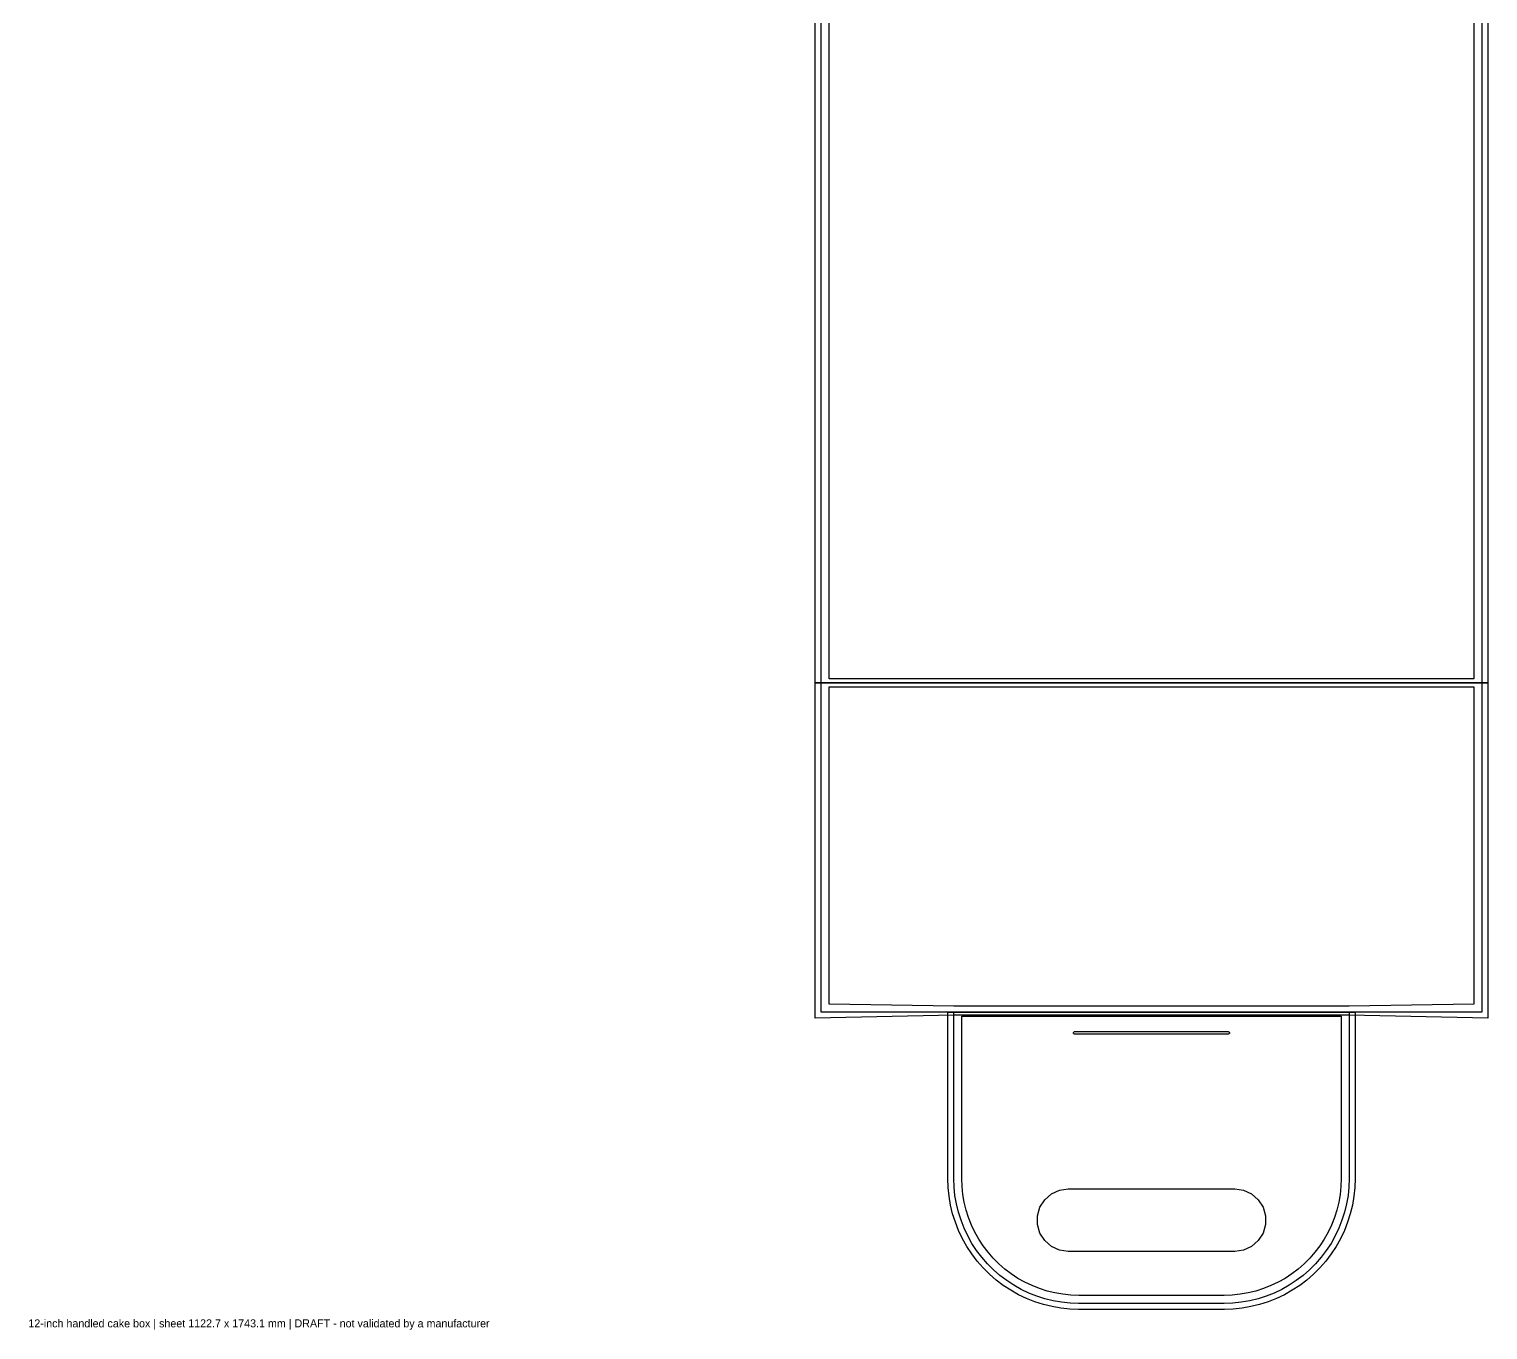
# Model space of a CAD drawing. Header units: millimetres. Extents: x -3 to 1126, y -13 to 1746.
# Drawn here: x 0 to 729, y -13 to 637 of the extents above; entities that cross this region are included whole.
import ezdxf

# ---------------------------------------------------------------- set-up
doc = ezdxf.new("R2010")
doc.units = ezdxf.units.MM
for name, color, linetype in [('BLEED', 5, 'Continuous'), ('CREASE', 4, 'Continuous'), ('CUT', 6, 'Continuous'), ('INFO', 8, 'Continuous'), ('SAFE', 94, 'Continuous')]:
    doc.layers.add(name, color=color, linetype=linetype)

msp = doc.modelspace()

# ---------------------------------------------------------------- linework, layer by layer
at = {"layer": 'BLEED'}
for points in [[(393.24, 706.44), (729.44, 706.44), (729.44, 310.2), (393.24, 310.2)], [(393.24, 310.2), (729.44, 310.2), (729.44, 142.6), (660.14, 144.1), (462.54, 144.1), (393.24, 142.6)], [(459.54, 145.6), (663.14, 145.6), (663.14, 62.35), (662.99, 57.94), (662.53, 53.49), (661.77, 49.09), (660.72, 44.75), (659.37, 40.5), (657.73, 36.34), (655.81, 32.31), (653.62, 28.42), (651.17, 24.68), (648.47, 21.13), (645.54, 17.76), (642.38, 14.6), (639.01, 11.67), (635.46, 8.97), (631.72, 6.52), (627.83, 4.33), (623.8, 2.41), (619.64, 0.77), (615.39, -0.58), (611.05, -1.63), (606.65, -2.39), (602.2, -2.85), (597.79, -3), (524.89, -3), (520.48, -2.85), (516.03, -2.39), (511.63, -1.63), (507.29, -0.58), (503.04, 0.77), (498.88, 2.41), (494.85, 4.33), (490.96, 6.52), (487.22, 8.97), (483.67, 11.67), (480.3, 14.6), (477.14, 17.76), (474.21, 21.13), (471.51, 24.68), (469.06, 28.42), (466.87, 32.31), (464.95, 36.34), (463.31, 40.5), (461.96, 44.75), (460.91, 49.09), (460.15, 53.49), (459.69, 57.94), (459.54, 62.35)]]:
    msp.add_lwpolyline(points, close=True, dxfattribs=at)
at = {"layer": 'CREASE'}
for p, q in [((726.44, 310.2), (396.24, 310.2)), ((660.14, 145.6), (462.54, 145.6))]:
    msp.add_line(p, q, dxfattribs=at)
at = {"layer": 'CUT'}
for points in [[(396.24, 310.2), (396.24, 706.44)], [(726.44, 706.44), (726.44, 310.2)], [(462.54, 145.6), (396.24, 145.6), (396.24, 310.2)], [(726.44, 310.2), (726.44, 145.6), (660.14, 145.6)], [(660.14, 145.6), (660.14, 62.4), (659.99, 58.14), (659.56, 53.9), (658.83, 49.7), (657.83, 45.56), (656.54, 41.5), (654.97, 37.54), (653.14, 33.69), (651.06, 29.98), (648.72, 26.42), (646.14, 23.02), (643.34, 19.81), (640.33, 16.8), (637.12, 14), (633.72, 11.42), (630.16, 9.08), (626.45, 7), (622.6, 5.17), (618.64, 3.6), (614.58, 2.31), (610.44, 1.31), (606.24, 0.58), (602, 0.15), (597.74, 0), (524.94, 0), (520.68, 0.15), (516.44, 0.58), (512.24, 1.31), (508.1, 2.31), (504.04, 3.6), (500.08, 5.17), (496.23, 7), (492.52, 9.08), (488.96, 11.42), (485.56, 14), (482.35, 16.8), (479.34, 19.81), (476.54, 23.02), (473.96, 26.42), (471.62, 29.98), (469.54, 33.69), (467.71, 37.54), (466.14, 41.5), (464.85, 45.56), (463.85, 49.7), (463.12, 53.9), (462.69, 58.14), (462.54, 62.4), (462.54, 145.6)]]:
    msp.add_lwpolyline(points, dxfattribs=at)
for points in [[(522.94, 135.8), (599.74, 135.8), (599.91, 135.78), (600.06, 135.7), (600.19, 135.59), (600.29, 135.45), (600.33, 135.29), (600.33, 135.11), (600.29, 134.95), (600.19, 134.81), (600.06, 134.7), (599.91, 134.62), (599.74, 134.6), (522.94, 134.6), (522.77, 134.62), (522.62, 134.7), (522.49, 134.81), (522.39, 134.95), (522.35, 135.11), (522.35, 135.29), (522.39, 135.45), (522.49, 135.59), (522.62, 135.7), (522.77, 135.78)], [(519.74, 57.2), (602.94, 57.2), (607.34, 56.57), (611.37, 54.72), (614.73, 51.82), (617.13, 48.08), (618.38, 43.82), (618.38, 39.38), (617.13, 35.12), (614.73, 31.38), (611.37, 28.48), (607.34, 26.63), (602.94, 26), (519.74, 26), (515.34, 26.63), (511.31, 28.48), (507.95, 31.38), (505.55, 35.12), (504.3, 39.38), (504.3, 43.82), (505.55, 48.08), (507.95, 51.82), (511.31, 54.72), (515.34, 56.57)]]:
    msp.add_lwpolyline(points, close=True, dxfattribs=at)
at = {"layer": 'SAFE'}
for points in [[(400.24, 704.44), (722.44, 704.44), (722.44, 312.2), (400.24, 312.2)], [(400.24, 308.2), (722.44, 308.2), (722.44, 149.6), (660.14, 148.6), (462.54, 148.6), (400.24, 149.6)], [(466.54, 143.6), (656.14, 143.6), (656.14, 62.47), (656, 58.41), (655.59, 54.45), (654.92, 50.52), (653.97, 46.64), (652.77, 42.84), (651.3, 39.13), (649.59, 35.53), (647.64, 32.06), (645.45, 28.72), (643.04, 25.55), (640.42, 22.54), (637.6, 19.72), (634.59, 17.1), (631.42, 14.69), (628.08, 12.5), (624.61, 10.55), (621.01, 8.84), (617.3, 7.37), (613.5, 6.17), (609.62, 5.22), (605.69, 4.55), (601.73, 4.14), (597.67, 4), (525.01, 4), (520.95, 4.14), (516.99, 4.55), (513.06, 5.22), (509.18, 6.17), (505.38, 7.37), (501.67, 8.84), (498.07, 10.55), (494.6, 12.5), (491.26, 14.69), (488.09, 17.1), (485.08, 19.72), (482.26, 22.54), (479.64, 25.55), (477.23, 28.72), (475.04, 32.06), (473.09, 35.53), (471.38, 39.13), (469.91, 42.84), (468.71, 46.64), (467.76, 50.52), (467.09, 54.45), (466.68, 58.41), (466.54, 62.47)]]:
    msp.add_lwpolyline(points, close=True, dxfattribs=at)

# ---------------------------------------------------------------- texts
at = {"layer": 'INFO'}
msp.add_text('12-inch handled cake box | sheet 1122.7 x 1743.1 mm | DRAFT - not validated by a manufacturer', height=4, dxfattribs=at).set_placement((0, -12))

doc.saveas('drawing.dxf')
